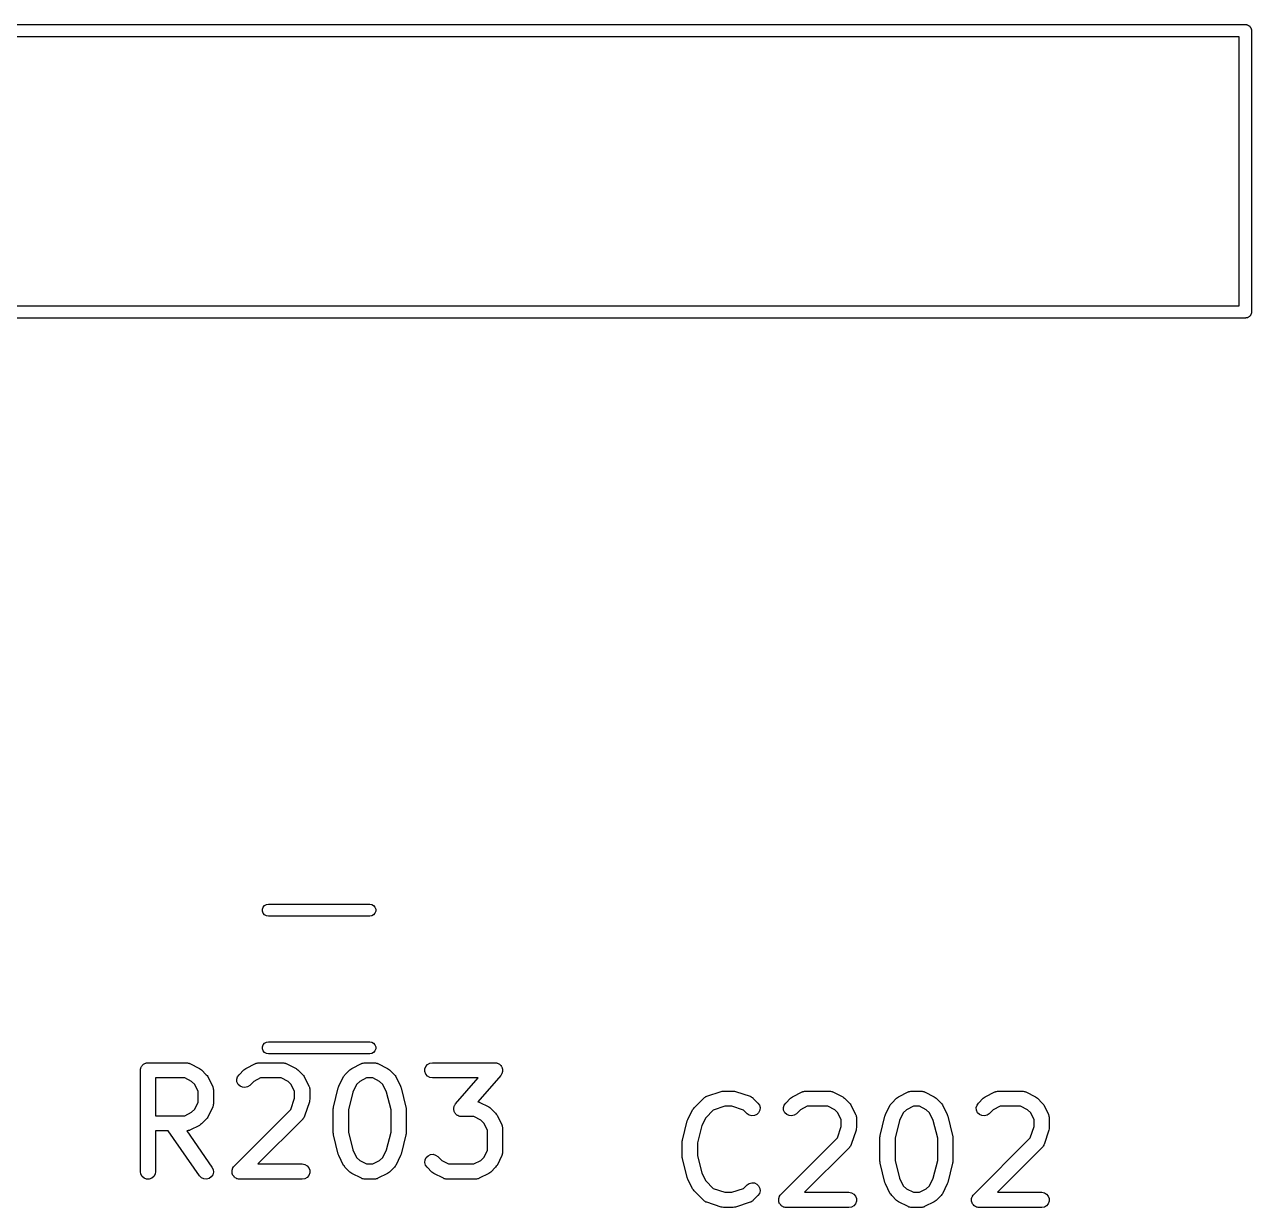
# Model space of a CAD drawing. Extents: x 142.1 to 238.7, y -137.2 to -60.7.
# Drawn here: x 196.87 to 208.99, y -105.35 to -93.66 of the extents above; entities that cross this region are included whole.
import ezdxf

# ---------------------------------------------------------------- set-up
doc = ezdxf.new("R2010")
doc.units = 0
doc.header["$MEASUREMENT"] = 0
doc.layers.add('BLACK', color=7, linetype='CONTINUOUS')

msp = doc.modelspace()

# ---------------------------------------------------------------- linework, layer by layer
at = {"layer": 'Black'}
for p, q in [((185.95, -93.66), (208.93, -93.66)), ((208.93, -93.66), (208.935, -93.6609)), ((208.935, -93.6609), (208.94, -93.6609)), ((208.94, -93.6609), (208.945, -93.6627)), ((208.945, -93.6627), (208.951, -93.6636)), ((208.951, -93.6636), (208.955, -93.6662)), ((208.955, -93.6662), (208.96, -93.668)), ((208.96, -93.668), (208.964, -93.6714)), ((208.964, -93.6714), (208.969, -93.674)), ((208.969, -93.674), (208.972, -93.6781)), ((208.972, -93.6781), (208.976, -93.6814)), ((208.976, -93.6814), (208.979, -93.686)), ((208.87, -93.78), (186.01, -93.78)), ((208.87, -96.44), (208.87, -93.78)), ((208.979, -93.686), (208.982, -93.69)), ((208.982, -93.69), (208.984, -93.6949)), ((208.984, -93.6949), (208.986, -93.6995)), ((208.986, -93.6995), (208.987, -93.7047)), ((208.987, -93.7047), (208.989, -93.7096)), ((208.989, -93.7096), (208.989, -93.7148)), ((208.989, -93.7148), (208.99, -93.72)), ((208.99, -93.72), (208.99, -96.5)), ((186.01, -96.44), (208.87, -96.44)), ((208.93, -96.56), (185.95, -96.56)), ((208.935, -96.5591), (208.93, -96.56)), ((208.94, -96.5591), (208.935, -96.5591)), ((208.945, -96.5573), (208.94, -96.5591)), ((208.951, -96.5564), (208.945, -96.5573)), ((208.955, -96.5538), (208.951, -96.5564)), ((208.96, -96.552), (208.955, -96.5538)), ((208.964, -96.5486), (208.96, -96.552)), ((208.969, -96.546), (208.964, -96.5486)), ((208.972, -96.5419), (208.969, -96.546)), ((208.976, -96.5386), (208.972, -96.5419)), ((208.979, -96.534), (208.976, -96.5386)), ((208.982, -96.53), (208.979, -96.534)), ((208.984, -96.5251), (208.982, -96.53)), ((208.986, -96.5205), (208.984, -96.5251)), ((208.987, -96.5153), (208.986, -96.5205)), ((208.989, -96.5104), (208.987, -96.5153)), ((208.99, -96.5), (208.989, -96.5052)), ((208.989, -96.5052), (208.989, -96.5104)), ((199.221, -102.4), (199.228, -102.38)), ((199.221, -102.42), (199.221, -102.4)), ((199.228, -102.38), (199.241, -102.364)), ((199.241, -102.364), (199.259, -102.354)), ((199.259, -102.354), (199.28, -102.35)), ((199.28, -102.35), (200.28, -102.35)), ((200.28, -102.35), (200.301, -102.354)), ((200.301, -102.354), (200.319, -102.364)), ((200.319, -102.364), (200.332, -102.38)), ((200.332, -102.38), (200.339, -102.4)), ((200.339, -102.4), (200.339, -102.42)), ((199.228, -102.44), (199.221, -102.42)), ((199.241, -102.456), (199.228, -102.44)), ((199.259, -102.466), (199.241, -102.456)), ((199.28, -102.47), (199.259, -102.466)), ((200.28, -102.47), (199.28, -102.47)), ((200.301, -102.466), (200.28, -102.47)), ((200.319, -102.456), (200.301, -102.466)), ((200.332, -102.44), (200.319, -102.456)), ((200.339, -102.42), (200.332, -102.44)), ((199.221, -103.76), (199.228, -103.74)), ((199.228, -103.74), (199.241, -103.724)), ((199.241, -103.724), (199.259, -103.714)), ((199.259, -103.714), (199.28, -103.71)), ((199.28, -103.71), (200.28, -103.71)), ((200.28, -103.71), (200.301, -103.714)), ((200.301, -103.714), (200.319, -103.724)), ((200.319, -103.724), (200.332, -103.74)), ((200.332, -103.74), (200.339, -103.76)), ((199.221, -103.78), (199.221, -103.76)), ((199.228, -103.8), (199.221, -103.78)), ((199.241, -103.816), (199.228, -103.8)), ((199.259, -103.826), (199.241, -103.816)), ((199.28, -103.83), (199.259, -103.826)), ((200.28, -103.83), (199.28, -103.83)), ((200.301, -103.826), (200.28, -103.83)), ((200.319, -103.816), (200.301, -103.826)), ((200.332, -103.8), (200.319, -103.816)), ((200.339, -103.78), (200.332, -103.8)), ((200.339, -103.76), (200.339, -103.78)), ((198.016, -103.979), (198.018, -103.973)), ((198.016, -103.986), (198.016, -103.979)), ((198.018, -103.973), (198.019, -103.967)), ((198.019, -103.967), (198.022, -103.961)), ((198.022, -103.961), (198.025, -103.955)), ((198.025, -103.955), (198.029, -103.95)), ((198.029, -103.95), (198.032, -103.944)), ((198.032, -103.944), (198.037, -103.94)), ((198.037, -103.94), (198.041, -103.935)), ((198.041, -103.935), (198.047, -103.932)), ((198.047, -103.932), (198.052, -103.927)), ((198.052, -103.927), (198.058, -103.925)), ((198.058, -103.925), (198.064, -103.922)), ((198.064, -103.922), (198.07, -103.921)), ((198.07, -103.921), (198.076, -103.919)), ((198.076, -103.919), (198.083, -103.919)), ((198.083, -103.919), (198.09, -103.917)), ((198.09, -103.917), (198.47, -103.917)), ((198.47, -103.917), (198.475, -103.918)), ((198.475, -103.918), (198.479, -103.918)), ((198.479, -103.918), (198.487, -103.92)), ((198.487, -103.92), (198.496, -103.922)), ((198.496, -103.922), (198.5, -103.924)), ((198.5, -103.924), (198.504, -103.925)), ((198.504, -103.925), (198.599, -103.973)), ((198.599, -103.973), (198.609, -103.98)), ((198.609, -103.98), (198.619, -103.987)), ((199.036, -103.987), (199.046, -103.98)), ((199.046, -103.98), (199.056, -103.973)), ((199.056, -103.973), (199.151, -103.925)), ((199.151, -103.925), (199.155, -103.924)), ((199.155, -103.924), (199.159, -103.922)), ((199.159, -103.922), (199.168, -103.92)), ((199.168, -103.92), (199.176, -103.918)), ((199.176, -103.918), (199.181, -103.918)), ((199.181, -103.918), (199.185, -103.917)), ((199.185, -103.917), (199.423, -103.917)), ((199.423, -103.917), (199.427, -103.918)), ((199.427, -103.918), (199.431, -103.918)), ((199.431, -103.918), (199.44, -103.92)), ((199.44, -103.92), (199.449, -103.922)), ((199.449, -103.922), (199.452, -103.924)), ((199.452, -103.924), (199.456, -103.925)), ((199.456, -103.925), (199.552, -103.973)), ((199.552, -103.973), (199.561, -103.98)), ((199.561, -103.98), (199.571, -103.987)), ((200.084, -103.987), (200.094, -103.98)), ((200.094, -103.98), (200.104, -103.973)), ((200.104, -103.973), (200.199, -103.925)), ((200.199, -103.925), (200.203, -103.924)), ((200.203, -103.924), (200.207, -103.922)), ((200.207, -103.922), (200.215, -103.92)), ((200.215, -103.92), (200.224, -103.918)), ((200.224, -103.918), (200.228, -103.918)), ((200.228, -103.918), (200.232, -103.917)), ((200.232, -103.917), (200.328, -103.917)), ((200.328, -103.917), (200.332, -103.918)), ((200.332, -103.918), (200.336, -103.918)), ((200.336, -103.918), (200.345, -103.92)), ((200.345, -103.92), (200.353, -103.922)), ((200.353, -103.922), (200.357, -103.924)), ((200.357, -103.924), (200.361, -103.925)), ((200.361, -103.925), (200.456, -103.973)), ((200.456, -103.973), (200.466, -103.98)), ((200.466, -103.98), (200.476, -103.987)), ((200.825, -103.979), (200.834, -103.955)), ((200.825, -104.005), (200.825, -103.979)), ((200.834, -103.955), (200.851, -103.935)), ((200.851, -103.935), (200.873, -103.922)), ((200.873, -103.922), (200.899, -103.917)), ((200.899, -103.917), (201.518, -103.917)), ((201.518, -103.917), (201.525, -103.919)), ((201.525, -103.919), (201.533, -103.919)), ((201.533, -103.919), (201.538, -103.921)), ((201.538, -103.921), (201.544, -103.922)), ((201.544, -103.922), (201.55, -103.926)), ((201.55, -103.926), (201.557, -103.928)), ((201.557, -103.928), (201.561, -103.932)), ((201.561, -103.932), (201.566, -103.935)), ((201.566, -103.935), (201.571, -103.941)), ((201.571, -103.941), (201.577, -103.945)), ((201.577, -103.945), (201.579, -103.95)), ((201.579, -103.95), (201.583, -103.955)), ((201.583, -103.955), (201.586, -103.962)), ((201.586, -103.962), (201.589, -103.968)), ((201.589, -103.968), (201.59, -103.974)), ((201.59, -103.974), (201.592, -103.979)), ((201.592, -103.979), (201.592, -103.987)), ((198.015, -103.992), (198.016, -103.986)), ((198.015, -104.992), (198.015, -103.992)), ((198.165, -104.067), (198.165, -104.441)), ((198.453, -104.067), (198.165, -104.067)), ((198.521, -104.102), (198.453, -104.067)), ((198.552, -104.132), (198.521, -104.102)), ((198.619, -103.987), (198.666, -104.035)), ((198.666, -104.035), (198.673, -104.044)), ((198.673, -104.044), (198.68, -104.054)), ((198.68, -104.054), (198.728, -104.149)), ((198.967, -104.081), (198.974, -104.056)), ((198.969, -104.107), (198.967, -104.081)), ((198.974, -104.056), (198.989, -104.035)), ((198.989, -104.035), (199.036, -103.987)), ((199.134, -104.102), (199.095, -104.141)), ((199.202, -104.067), (199.134, -104.102)), ((199.405, -104.067), (199.202, -104.067)), ((199.474, -104.102), (199.405, -104.067)), ((199.504, -104.132), (199.474, -104.102)), ((199.571, -103.987), (199.619, -104.035)), ((199.619, -104.035), (199.626, -104.044)), ((199.626, -104.044), (199.633, -104.054)), ((199.633, -104.054), (199.68, -104.149)), ((199.975, -104.149), (200.022, -104.054)), ((200.022, -104.054), (200.03, -104.044)), ((200.03, -104.044), (200.036, -104.035)), ((200.036, -104.035), (200.084, -103.987)), ((200.182, -104.102), (200.151, -104.132)), ((200.25, -104.067), (200.182, -104.102)), ((200.31, -104.067), (200.25, -104.067)), ((200.378, -104.102), (200.31, -104.067)), ((200.409, -104.132), (200.378, -104.102)), ((200.476, -103.987), (200.524, -104.035)), ((200.524, -104.035), (200.53, -104.044)), ((200.53, -104.044), (200.538, -104.054)), ((200.538, -104.054), (200.585, -104.149)), ((200.834, -104.03), (200.825, -104.005)), ((200.851, -104.05), (200.834, -104.03)), ((200.873, -104.063), (200.851, -104.05)), ((200.899, -104.067), (200.873, -104.063)), ((201.353, -104.067), (200.899, -104.067)), ((201.128, -104.324), (201.353, -104.067)), ((201.575, -104.042), (201.347, -104.302)), ((201.578, -104.035), (201.575, -104.042)), ((201.583, -104.03), (201.578, -104.035)), ((201.585, -104.024), (201.583, -104.03)), ((201.588, -104.019), (201.585, -104.024)), ((201.589, -104.012), (201.588, -104.019)), ((201.592, -104.005), (201.589, -104.012)), ((201.592, -103.987), (201.593, -103.994)), ((201.593, -103.994), (201.592, -104)), ((201.592, -104), (201.592, -104.005)), ((198.586, -104.201), (198.552, -104.132)), ((198.586, -104.308), (198.586, -104.201)), ((198.728, -104.149), (198.729, -104.153)), ((198.729, -104.153), (198.731, -104.157)), ((198.731, -104.157), (198.733, -104.166)), ((198.733, -104.166), (198.735, -104.174)), ((198.735, -104.174), (198.735, -104.179)), ((198.735, -104.179), (198.736, -104.183)), ((198.736, -104.183), (198.736, -104.326)), ((198.98, -104.131), (198.969, -104.107)), ((198.999, -104.149), (198.98, -104.131)), ((199.022, -104.16), (198.999, -104.149)), ((199.048, -104.162), (199.022, -104.16)), ((199.074, -104.156), (199.048, -104.162)), ((199.095, -104.141), (199.074, -104.156)), ((199.538, -104.201), (199.504, -104.132)), ((199.538, -104.266), (199.538, -104.201)), ((199.68, -104.149), (199.682, -104.153)), ((199.682, -104.153), (199.684, -104.157)), ((199.684, -104.157), (199.685, -104.166)), ((199.685, -104.166), (199.688, -104.174)), ((199.688, -104.174), (199.688, -104.179)), ((199.688, -104.179), (199.688, -104.183)), ((199.688, -104.183), (199.688, -104.278)), ((199.922, -104.355), (199.969, -104.165)), ((199.969, -104.165), (199.972, -104.157)), ((199.972, -104.157), (199.975, -104.149)), ((200.113, -104.209), (200.069, -104.383)), ((200.151, -104.132), (200.113, -104.209)), ((200.447, -104.209), (200.409, -104.132)), ((200.491, -104.383), (200.447, -104.209)), ((200.585, -104.149), (200.588, -104.157)), ((200.588, -104.157), (200.591, -104.165)), ((200.591, -104.165), (200.638, -104.355)), ((203.609, -104.249), (203.752, -104.201)), ((203.752, -104.201), (203.763, -104.199)), ((203.763, -104.199), (203.775, -104.197)), ((203.775, -104.197), (203.87, -104.197)), ((203.87, -104.197), (203.882, -104.199)), ((203.882, -104.199), (203.894, -104.201)), ((203.894, -104.201), (204.037, -104.249)), ((204.456, -104.253), (204.551, -104.205)), ((204.551, -104.205), (204.555, -104.204)), ((204.555, -104.204), (204.559, -104.202)), ((204.559, -104.202), (204.568, -104.2)), ((204.568, -104.2), (204.576, -104.198)), ((204.576, -104.198), (204.581, -104.198)), ((204.581, -104.198), (204.585, -104.197)), ((204.585, -104.197), (204.823, -104.197)), ((204.823, -104.197), (204.827, -104.198)), ((204.827, -104.198), (204.831, -104.198)), ((204.831, -104.198), (204.84, -104.2)), ((204.84, -104.2), (204.849, -104.202)), ((204.849, -104.202), (204.852, -104.204)), ((204.852, -104.204), (204.856, -104.205)), ((204.856, -104.205), (204.952, -104.253)), ((205.504, -104.253), (205.599, -104.205)), ((205.599, -104.205), (205.603, -104.204)), ((205.603, -104.204), (205.607, -104.202)), ((205.607, -104.202), (205.615, -104.2)), ((205.615, -104.2), (205.624, -104.198)), ((205.624, -104.198), (205.628, -104.198)), ((205.628, -104.198), (205.632, -104.197)), ((205.632, -104.197), (205.728, -104.197)), ((205.728, -104.197), (205.732, -104.198)), ((205.732, -104.198), (205.736, -104.198)), ((205.736, -104.198), (205.745, -104.2)), ((205.745, -104.2), (205.753, -104.202)), ((205.753, -104.202), (205.757, -104.204)), ((205.757, -104.204), (205.761, -104.205)), ((205.761, -104.205), (205.856, -104.253)), ((206.361, -104.253), (206.456, -104.205)), ((206.456, -104.205), (206.46, -104.204)), ((206.46, -104.204), (206.464, -104.202)), ((206.464, -104.202), (206.473, -104.2)), ((206.473, -104.2), (206.481, -104.198)), ((206.481, -104.198), (206.485, -104.198)), ((206.485, -104.198), (206.49, -104.197)), ((206.49, -104.197), (206.728, -104.197)), ((206.728, -104.197), (206.732, -104.198)), ((206.732, -104.198), (206.736, -104.198)), ((206.736, -104.198), (206.745, -104.2)), ((206.745, -104.2), (206.753, -104.202)), ((206.753, -104.202), (206.757, -104.204)), ((206.757, -104.204), (206.761, -104.205)), ((206.761, -104.205), (206.856, -104.253)), ((198.552, -104.377), (198.586, -104.308)), ((198.733, -104.343), (198.731, -104.351)), ((198.735, -104.334), (198.733, -104.343)), ((198.736, -104.326), (198.735, -104.33)), ((198.735, -104.33), (198.735, -104.334)), ((199.5, -104.38), (199.538, -104.266)), ((199.684, -104.302), (199.637, -104.445)), ((199.686, -104.29), (199.684, -104.302)), ((199.688, -104.278), (199.686, -104.29)), ((201.113, -104.353), (201.115, -104.346)), ((201.115, -104.346), (201.118, -104.341)), ((201.118, -104.341), (201.12, -104.336)), ((201.12, -104.336), (201.125, -104.33)), ((201.125, -104.33), (201.128, -104.324)), ((201.347, -104.302), (201.353, -104.303)), ((201.353, -104.303), (201.357, -104.305)), ((201.357, -104.305), (201.361, -104.306)), ((201.361, -104.306), (201.456, -104.354)), ((203.484, -104.362), (203.579, -104.267)), ((203.579, -104.267), (203.583, -104.264)), ((203.583, -104.264), (203.586, -104.261)), ((203.586, -104.261), (203.593, -104.257)), ((203.593, -104.257), (203.601, -104.252)), ((203.601, -104.252), (203.605, -104.251)), ((203.605, -104.251), (203.609, -104.249)), ((203.787, -104.347), (203.673, -104.386)), ((203.858, -104.347), (203.787, -104.347)), ((203.973, -104.386), (203.858, -104.347)), ((204.037, -104.249), (204.041, -104.251)), ((204.041, -104.251), (204.045, -104.252)), ((204.045, -104.252), (204.052, -104.257)), ((204.052, -104.257), (204.06, -104.261)), ((204.06, -104.261), (204.063, -104.264)), ((204.063, -104.264), (204.066, -104.267)), ((204.066, -104.267), (204.114, -104.315)), ((204.114, -104.315), (204.129, -104.336)), ((204.129, -104.336), (204.136, -104.361)), ((204.367, -104.361), (204.374, -104.336)), ((204.374, -104.336), (204.389, -104.315)), ((204.389, -104.315), (204.436, -104.267)), ((204.436, -104.267), (204.446, -104.26)), ((204.446, -104.26), (204.456, -104.253)), ((204.602, -104.347), (204.534, -104.382)), ((204.805, -104.347), (204.602, -104.347)), ((204.874, -104.382), (204.805, -104.347)), ((204.952, -104.253), (204.961, -104.26)), ((204.961, -104.26), (204.971, -104.267)), ((204.971, -104.267), (205.019, -104.315)), ((205.019, -104.315), (205.026, -104.324)), ((205.026, -104.324), (205.033, -104.334)), ((205.033, -104.334), (205.08, -104.429)), ((205.375, -104.429), (205.422, -104.334)), ((205.422, -104.334), (205.43, -104.324)), ((205.43, -104.324), (205.436, -104.315)), ((205.436, -104.315), (205.484, -104.267)), ((205.484, -104.267), (205.494, -104.26)), ((205.494, -104.26), (205.504, -104.253)), ((205.65, -104.347), (205.582, -104.382)), ((205.71, -104.347), (205.65, -104.347)), ((205.778, -104.382), (205.71, -104.347)), ((205.856, -104.253), (205.866, -104.26)), ((205.866, -104.26), (205.876, -104.267)), ((205.876, -104.267), (205.924, -104.315)), ((205.924, -104.315), (205.93, -104.324)), ((205.93, -104.324), (205.938, -104.334)), ((205.938, -104.334), (205.985, -104.429)), ((206.272, -104.361), (206.279, -104.336)), ((206.279, -104.336), (206.294, -104.315)), ((206.294, -104.315), (206.341, -104.267)), ((206.341, -104.267), (206.351, -104.26)), ((206.351, -104.26), (206.361, -104.253)), ((206.507, -104.347), (206.439, -104.382)), ((206.71, -104.347), (206.507, -104.347)), ((206.778, -104.382), (206.71, -104.347)), ((206.856, -104.253), (206.866, -104.26)), ((206.866, -104.26), (206.876, -104.267)), ((206.876, -104.267), (206.924, -104.315)), ((206.924, -104.315), (206.93, -104.324)), ((206.93, -104.324), (206.938, -104.334)), ((206.938, -104.334), (206.985, -104.429)), ((198.165, -104.441), (198.453, -104.441)), ((198.453, -104.441), (198.521, -104.407)), ((198.521, -104.407), (198.552, -104.377)), ((198.673, -104.464), (198.666, -104.474)), ((198.68, -104.454), (198.673, -104.464)), ((198.728, -104.359), (198.68, -104.454)), ((198.729, -104.355), (198.728, -104.359)), ((198.731, -104.351), (198.729, -104.355)), ((198.941, -104.939), (199.5, -104.38)), ((199.621, -104.47), (199.619, -104.474)), ((199.624, -104.468), (199.621, -104.47)), ((199.629, -104.46), (199.624, -104.468)), ((199.634, -104.453), (199.629, -104.46)), ((199.635, -104.448), (199.634, -104.453)), ((199.637, -104.445), (199.635, -104.448)), ((199.919, -104.373), (199.921, -104.364)), ((199.919, -104.611), (199.919, -104.373)), ((199.921, -104.364), (199.922, -104.355)), ((200.069, -104.383), (200.069, -104.602)), ((200.491, -104.602), (200.491, -104.383)), ((200.638, -104.355), (200.639, -104.364)), ((200.639, -104.364), (200.641, -104.373)), ((200.641, -104.373), (200.641, -104.611)), ((201.11, -104.372), (201.111, -104.366)), ((201.111, -104.379), (201.11, -104.372)), ((201.111, -104.36), (201.113, -104.353)), ((201.111, -104.366), (201.111, -104.36)), ((201.111, -104.386), (201.111, -104.379)), ((201.113, -104.392), (201.111, -104.386)), ((201.114, -104.398), (201.113, -104.392)), ((201.117, -104.404), (201.114, -104.398)), ((201.12, -104.411), (201.117, -104.404)), ((201.124, -104.415), (201.12, -104.411)), ((201.126, -104.42), (201.124, -104.415)), ((201.132, -104.425), (201.126, -104.42)), ((201.137, -104.431), (201.132, -104.425)), ((201.142, -104.434), (201.137, -104.431)), ((201.146, -104.437), (201.142, -104.434)), ((201.153, -104.44), (201.146, -104.437)), ((201.159, -104.444), (201.153, -104.44)), ((201.165, -104.445), (201.159, -104.444)), ((201.17, -104.447), (201.165, -104.445)), ((201.178, -104.447), (201.17, -104.447)), ((201.185, -104.448), (201.178, -104.447)), ((201.31, -104.448), (201.185, -104.448)), ((201.378, -104.483), (201.31, -104.448)), ((201.456, -104.354), (201.466, -104.361)), ((201.466, -104.361), (201.476, -104.368)), ((201.476, -104.368), (201.524, -104.416)), ((201.524, -104.416), (201.53, -104.425)), ((201.53, -104.425), (201.538, -104.435)), ((201.538, -104.435), (201.585, -104.53)), ((203.422, -104.477), (203.47, -104.382)), ((203.47, -104.382), (203.477, -104.372)), ((203.477, -104.372), (203.484, -104.362)), ((203.599, -104.46), (203.56, -104.537)), ((203.673, -104.386), (203.599, -104.46)), ((204.008, -104.421), (203.973, -104.386)), ((204.029, -104.436), (204.008, -104.421)), ((204.054, -104.442), (204.029, -104.436)), ((204.08, -104.44), (204.054, -104.442)), ((204.104, -104.429), (204.08, -104.44)), ((204.122, -104.411), (204.104, -104.429)), ((204.133, -104.387), (204.122, -104.411)), ((204.136, -104.361), (204.133, -104.387)), ((204.369, -104.387), (204.367, -104.361)), ((204.38, -104.411), (204.369, -104.387)), ((204.399, -104.429), (204.38, -104.411)), ((204.422, -104.44), (204.399, -104.429)), ((204.448, -104.442), (204.422, -104.44)), ((204.474, -104.436), (204.448, -104.442)), ((204.495, -104.421), (204.474, -104.436)), ((204.534, -104.382), (204.495, -104.421)), ((204.904, -104.412), (204.874, -104.382)), ((204.938, -104.481), (204.904, -104.412)), ((205.08, -104.429), (205.082, -104.433)), ((205.082, -104.433), (205.084, -104.437)), ((205.084, -104.437), (205.085, -104.446)), ((205.085, -104.446), (205.088, -104.454)), ((205.088, -104.454), (205.088, -104.459)), ((205.088, -104.459), (205.088, -104.463)), ((205.088, -104.463), (205.088, -104.558)), ((205.322, -104.635), (205.369, -104.445)), ((205.369, -104.445), (205.372, -104.437)), ((205.372, -104.437), (205.375, -104.429)), ((205.551, -104.412), (205.513, -104.489)), ((205.582, -104.382), (205.551, -104.412)), ((205.809, -104.412), (205.778, -104.382)), ((205.847, -104.489), (205.809, -104.412)), ((205.985, -104.429), (205.988, -104.437)), ((205.988, -104.437), (205.991, -104.445)), ((205.991, -104.445), (206.038, -104.635)), ((206.274, -104.387), (206.272, -104.361)), ((206.285, -104.411), (206.274, -104.387)), ((206.304, -104.429), (206.285, -104.411)), ((206.327, -104.44), (206.304, -104.429)), ((206.353, -104.442), (206.327, -104.44)), ((206.378, -104.436), (206.353, -104.442)), ((206.4, -104.421), (206.378, -104.436)), ((206.439, -104.382), (206.4, -104.421)), ((206.809, -104.412), (206.778, -104.382)), ((206.843, -104.481), (206.809, -104.412)), ((206.985, -104.429), (206.986, -104.433)), ((206.986, -104.433), (206.989, -104.437)), ((206.989, -104.437), (206.99, -104.446)), ((206.99, -104.446), (206.993, -104.454)), ((206.993, -104.454), (206.992, -104.459)), ((206.992, -104.459), (206.993, -104.463)), ((206.993, -104.463), (206.993, -104.558)), ((198.289, -104.591), (198.165, -104.591)), ((198.165, -104.591), (198.165, -104.992)), ((198.6, -105.035), (198.289, -104.591)), ((198.475, -104.59), (198.472, -104.591)), ((198.472, -104.591), (198.722, -104.949)), ((198.479, -104.591), (198.475, -104.59)), ((198.487, -104.588), (198.479, -104.591)), ((198.496, -104.587), (198.487, -104.588)), ((198.5, -104.585), (198.496, -104.587)), ((198.504, -104.583), (198.5, -104.585)), ((198.599, -104.536), (198.504, -104.583)), ((198.609, -104.528), (198.599, -104.536)), ((198.619, -104.522), (198.609, -104.528)), ((198.666, -104.474), (198.619, -104.522)), ((199.619, -104.474), (199.175, -104.917)), ((201.409, -104.513), (201.378, -104.483)), ((201.443, -104.582), (201.409, -104.513)), ((201.443, -104.784), (201.443, -104.582)), ((201.585, -104.53), (201.586, -104.534)), ((201.586, -104.534), (201.589, -104.538)), ((201.589, -104.538), (201.59, -104.547)), ((201.59, -104.547), (201.593, -104.555)), ((201.593, -104.555), (201.592, -104.56)), ((201.592, -104.56), (201.593, -104.564)), ((201.593, -104.564), (201.593, -104.802)), ((203.369, -104.683), (203.417, -104.492)), ((203.417, -104.492), (203.42, -104.485)), ((203.42, -104.485), (203.422, -104.477)), ((203.56, -104.537), (203.517, -104.71)), ((204.9, -104.66), (204.938, -104.546)), ((204.938, -104.546), (204.938, -104.481)), ((205.084, -104.582), (205.037, -104.725)), ((205.086, -104.57), (205.084, -104.582)), ((205.088, -104.558), (205.086, -104.57)), ((205.513, -104.489), (205.469, -104.663)), ((205.891, -104.663), (205.847, -104.489)), ((206.805, -104.66), (206.843, -104.546)), ((206.843, -104.546), (206.843, -104.481)), ((206.989, -104.582), (206.942, -104.725)), ((206.991, -104.57), (206.989, -104.582)), ((206.993, -104.558), (206.991, -104.57)), ((199.921, -104.62), (199.919, -104.611)), ((199.922, -104.63), (199.921, -104.62)), ((199.969, -104.82), (199.922, -104.63)), ((200.069, -104.602), (200.113, -104.776)), ((200.447, -104.776), (200.491, -104.602)), ((200.638, -104.63), (200.591, -104.82)), ((200.639, -104.62), (200.638, -104.63)), ((200.641, -104.611), (200.639, -104.62)), ((203.367, -104.701), (203.368, -104.692)), ((203.367, -104.844), (203.367, -104.701)), ((203.368, -104.692), (203.369, -104.683)), ((203.517, -104.71), (203.517, -104.835)), ((204.341, -105.219), (204.9, -104.66)), ((205.319, -104.653), (205.321, -104.644)), ((205.319, -104.891), (205.319, -104.653)), ((205.321, -104.644), (205.322, -104.635)), ((205.469, -104.663), (205.469, -104.882)), ((205.891, -104.882), (205.891, -104.663)), ((206.038, -104.635), (206.039, -104.644)), ((206.039, -104.644), (206.041, -104.653)), ((206.041, -104.653), (206.041, -104.891)), ((206.246, -105.219), (206.805, -104.66)), ((199.972, -104.828), (199.969, -104.82)), ((199.975, -104.835), (199.972, -104.828)), ((200.113, -104.776), (200.151, -104.853)), ((200.409, -104.853), (200.447, -104.776)), ((200.588, -104.828), (200.585, -104.835)), ((200.591, -104.82), (200.588, -104.828)), ((200.856, -104.836), (200.88, -104.825)), ((200.88, -104.825), (200.906, -104.822)), ((200.906, -104.822), (200.931, -104.829)), ((200.931, -104.829), (200.952, -104.844)), ((201.409, -104.853), (201.443, -104.784)), ((201.586, -104.831), (201.585, -104.835)), ((201.589, -104.828), (201.586, -104.831)), ((201.59, -104.819), (201.589, -104.828)), ((201.593, -104.81), (201.59, -104.819)), ((201.593, -104.802), (201.592, -104.806)), ((201.592, -104.806), (201.593, -104.81)), ((205.019, -104.754), (204.575, -105.197)), ((205.021, -104.75), (205.019, -104.754)), ((205.024, -104.748), (205.021, -104.75)), ((205.029, -104.74), (205.024, -104.748)), ((205.034, -104.733), (205.029, -104.74)), ((205.035, -104.728), (205.034, -104.733)), ((205.037, -104.725), (205.035, -104.728)), ((206.924, -104.754), (206.48, -105.197)), ((206.926, -104.75), (206.924, -104.754)), ((206.929, -104.748), (206.926, -104.75)), ((206.933, -104.74), (206.929, -104.748)), ((206.938, -104.733), (206.933, -104.74)), ((206.94, -104.728), (206.938, -104.733)), ((206.942, -104.725), (206.94, -104.728)), ((198.722, -104.949), (198.733, -104.973)), ((198.929, -104.955), (198.936, -104.947)), ((198.936, -104.947), (198.941, -104.939)), ((199.175, -104.917), (199.613, -104.917)), ((199.613, -104.917), (199.639, -104.922)), ((199.639, -104.922), (199.662, -104.935)), ((199.662, -104.935), (199.678, -104.955)), ((200.022, -104.931), (199.975, -104.835)), ((200.03, -104.94), (200.022, -104.931)), ((200.036, -104.95), (200.03, -104.94)), ((200.084, -104.998), (200.036, -104.95)), ((200.151, -104.853), (200.182, -104.883)), ((200.182, -104.883), (200.25, -104.917)), ((200.25, -104.917), (200.31, -104.917)), ((200.31, -104.917), (200.378, -104.883)), ((200.378, -104.883), (200.409, -104.853)), ((200.524, -104.95), (200.476, -104.998)), ((200.53, -104.94), (200.524, -104.95)), ((200.538, -104.931), (200.53, -104.94)), ((200.585, -104.835), (200.538, -104.931)), ((200.824, -104.904), (200.827, -104.878)), ((200.831, -104.929), (200.824, -104.904)), ((200.827, -104.878), (200.838, -104.854)), ((200.846, -104.95), (200.831, -104.929)), ((200.838, -104.854), (200.856, -104.836)), ((200.894, -104.998), (200.846, -104.95)), ((200.952, -104.844), (200.991, -104.883)), ((200.991, -104.883), (201.06, -104.917)), ((201.06, -104.917), (201.31, -104.917)), ((201.31, -104.917), (201.378, -104.883)), ((201.378, -104.883), (201.409, -104.853)), ((201.524, -104.95), (201.476, -104.998)), ((201.53, -104.94), (201.524, -104.95)), ((201.538, -104.931), (201.53, -104.94)), ((201.585, -104.835), (201.538, -104.931)), ((203.368, -104.853), (203.367, -104.844)), ((203.369, -104.862), (203.368, -104.853)), ((203.417, -105.052), (203.369, -104.862)), ((203.517, -104.835), (203.56, -105.008)), ((205.321, -104.9), (205.319, -104.891)), ((205.322, -104.91), (205.321, -104.9)), ((205.369, -105.1), (205.322, -104.91)), ((205.469, -104.882), (205.513, -105.056)), ((205.847, -105.056), (205.891, -104.882)), ((206.038, -104.91), (205.991, -105.1)), ((206.039, -104.9), (206.038, -104.91)), ((206.041, -104.891), (206.039, -104.9)), ((198.019, -105.018), (198.015, -104.992)), ((198.032, -105.041), (198.019, -105.018)), ((198.052, -105.057), (198.032, -105.041)), ((198.076, -105.066), (198.052, -105.057)), ((198.103, -105.066), (198.076, -105.066)), ((198.127, -105.057), (198.103, -105.066)), ((198.147, -105.041), (198.127, -105.057)), ((198.16, -105.018), (198.147, -105.041)), ((198.165, -104.992), (198.16, -105.018)), ((198.618, -105.054), (198.6, -105.035)), ((198.642, -105.065), (198.618, -105.054)), ((198.667, -105.067), (198.642, -105.065)), ((198.693, -105.06), (198.667, -105.067)), ((198.714, -105.045), (198.693, -105.06)), ((198.729, -105.024), (198.714, -105.045)), ((198.736, -104.999), (198.729, -105.024)), ((198.733, -104.973), (198.736, -104.999)), ((198.92, -104.979), (198.924, -104.97)), ((198.92, -104.983), (198.92, -104.979)), ((198.92, -104.986), (198.92, -104.983)), ((198.92, -104.996), (198.92, -104.986)), ((198.92, -105.005), (198.92, -104.996)), ((198.922, -105.009), (198.92, -105.005)), ((198.922, -105.012), (198.922, -105.009)), ((198.926, -105.021), (198.922, -105.012)), ((198.924, -104.97), (198.926, -104.961)), ((198.926, -104.961), (198.928, -104.958)), ((198.929, -105.03), (198.926, -105.021)), ((198.928, -104.958), (198.929, -104.955)), ((198.931, -105.032), (198.929, -105.03)), ((198.933, -105.035), (198.931, -105.032)), ((198.94, -105.042), (198.933, -105.035)), ((198.946, -105.05), (198.94, -105.042)), ((198.949, -105.051), (198.946, -105.05)), ((198.951, -105.054), (198.949, -105.051)), ((198.96, -105.058), (198.951, -105.054)), ((198.969, -105.063), (198.96, -105.058)), ((198.972, -105.063), (198.969, -105.063)), ((198.975, -105.065), (198.972, -105.063)), ((198.985, -105.066), (198.975, -105.065)), ((198.994, -105.067), (198.985, -105.066)), ((199.613, -105.067), (198.994, -105.067)), ((199.639, -105.063), (199.613, -105.067)), ((199.662, -105.05), (199.639, -105.063)), ((199.678, -105.03), (199.662, -105.05)), ((199.678, -104.955), (199.687, -104.979)), ((199.687, -105.005), (199.678, -105.03)), ((199.687, -104.979), (199.687, -105.005)), ((200.094, -105.005), (200.084, -104.998)), ((200.104, -105.012), (200.094, -105.005)), ((200.199, -105.059), (200.104, -105.012)), ((200.203, -105.061), (200.199, -105.059)), ((200.207, -105.063), (200.203, -105.061)), ((200.215, -105.064), (200.207, -105.063)), ((200.224, -105.067), (200.215, -105.064)), ((200.228, -105.067), (200.224, -105.067)), ((200.232, -105.067), (200.228, -105.067)), ((200.328, -105.067), (200.232, -105.067)), ((200.332, -105.067), (200.328, -105.067)), ((200.336, -105.067), (200.332, -105.067)), ((200.345, -105.064), (200.336, -105.067)), ((200.353, -105.063), (200.345, -105.064)), ((200.357, -105.061), (200.353, -105.063)), ((200.361, -105.059), (200.357, -105.061)), ((200.456, -105.012), (200.361, -105.059)), ((200.466, -105.005), (200.456, -105.012)), ((200.476, -104.998), (200.466, -105.005)), ((200.903, -105.005), (200.894, -104.998)), ((200.913, -105.012), (200.903, -105.005)), ((201.008, -105.059), (200.913, -105.012)), ((201.013, -105.061), (201.008, -105.059)), ((201.016, -105.063), (201.013, -105.061)), ((201.025, -105.064), (201.016, -105.063)), ((201.033, -105.067), (201.025, -105.064)), ((201.038, -105.067), (201.033, -105.067)), ((201.042, -105.067), (201.038, -105.067)), ((201.328, -105.067), (201.042, -105.067)), ((201.332, -105.067), (201.328, -105.067)), ((201.336, -105.067), (201.332, -105.067)), ((201.345, -105.064), (201.336, -105.067)), ((201.353, -105.063), (201.345, -105.064)), ((201.357, -105.061), (201.353, -105.063)), ((201.361, -105.059), (201.357, -105.061)), ((201.456, -105.012), (201.361, -105.059)), ((201.466, -105.005), (201.456, -105.012)), ((201.476, -104.998), (201.466, -105.005)), ((203.42, -105.06), (203.417, -105.052)), ((203.422, -105.068), (203.42, -105.06)), ((203.47, -105.163), (203.422, -105.068)), ((203.56, -105.008), (203.599, -105.085)), ((205.513, -105.056), (205.551, -105.133)), ((205.809, -105.133), (205.847, -105.056)), ((203.477, -105.173), (203.47, -105.163)), ((203.484, -105.183), (203.477, -105.173)), ((203.579, -105.278), (203.484, -105.183)), ((203.599, -105.085), (203.673, -105.159)), ((203.673, -105.159), (203.787, -105.197)), ((203.787, -105.197), (203.858, -105.197)), ((203.858, -105.197), (203.973, -105.159)), ((203.973, -105.159), (204.008, -105.124)), ((204.008, -105.124), (204.029, -105.109)), ((204.029, -105.109), (204.054, -105.102)), ((204.054, -105.102), (204.08, -105.105)), ((204.08, -105.105), (204.104, -105.116)), ((204.104, -105.116), (204.122, -105.134)), ((204.122, -105.134), (204.133, -105.158)), ((204.136, -105.184), (204.129, -105.209)), ((204.133, -105.158), (204.136, -105.184)), ((204.575, -105.197), (205.013, -105.197)), ((205.013, -105.197), (205.039, -105.202)), ((205.372, -105.108), (205.369, -105.1)), ((205.375, -105.115), (205.372, -105.108)), ((205.422, -105.211), (205.375, -105.115)), ((205.551, -105.133), (205.582, -105.163)), ((205.582, -105.163), (205.65, -105.197)), ((205.65, -105.197), (205.71, -105.197)), ((205.71, -105.197), (205.778, -105.163)), ((205.778, -105.163), (205.809, -105.133)), ((205.985, -105.115), (205.938, -105.211)), ((205.988, -105.108), (205.985, -105.115)), ((205.991, -105.1), (205.988, -105.108)), ((206.48, -105.197), (206.918, -105.197)), ((206.918, -105.197), (206.944, -105.202)), ((203.583, -105.28), (203.579, -105.278)), ((203.586, -105.284), (203.583, -105.28)), ((203.593, -105.288), (203.586, -105.284)), ((203.601, -105.293), (203.593, -105.288)), ((203.605, -105.294), (203.601, -105.293)), ((203.609, -105.296), (203.605, -105.294)), ((203.752, -105.344), (203.609, -105.296)), ((204.037, -105.296), (203.894, -105.344)), ((204.041, -105.294), (204.037, -105.296)), ((204.045, -105.293), (204.041, -105.294)), ((204.052, -105.288), (204.045, -105.293)), ((204.06, -105.284), (204.052, -105.288)), ((204.063, -105.28), (204.06, -105.284)), ((204.066, -105.278), (204.063, -105.28)), ((204.114, -105.23), (204.066, -105.278)), ((204.129, -105.209), (204.114, -105.23)), ((204.32, -105.259), (204.324, -105.25)), ((204.32, -105.263), (204.32, -105.259)), ((204.32, -105.266), (204.32, -105.263)), ((204.32, -105.276), (204.32, -105.266)), ((204.32, -105.285), (204.32, -105.276)), ((204.322, -105.289), (204.32, -105.285)), ((204.322, -105.292), (204.322, -105.289)), ((204.326, -105.301), (204.322, -105.292)), ((204.324, -105.25), (204.326, -105.241)), ((204.326, -105.241), (204.328, -105.238)), ((204.329, -105.31), (204.326, -105.301)), ((204.328, -105.238), (204.329, -105.235)), ((204.329, -105.235), (204.336, -105.227)), ((204.331, -105.312), (204.329, -105.31)), ((204.333, -105.315), (204.331, -105.312)), ((204.34, -105.322), (204.333, -105.315)), ((204.336, -105.227), (204.341, -105.219)), ((205.039, -105.202), (205.062, -105.215)), ((205.062, -105.215), (205.078, -105.235)), ((205.078, -105.31), (205.062, -105.33)), ((205.078, -105.235), (205.087, -105.259)), ((205.087, -105.285), (205.078, -105.31)), ((205.087, -105.259), (205.087, -105.285)), ((205.43, -105.22), (205.422, -105.211)), ((205.436, -105.23), (205.43, -105.22)), ((205.484, -105.278), (205.436, -105.23)), ((205.494, -105.285), (205.484, -105.278)), ((205.504, -105.292), (205.494, -105.285)), ((205.599, -105.339), (205.504, -105.292)), ((205.856, -105.292), (205.761, -105.339)), ((205.866, -105.285), (205.856, -105.292)), ((205.876, -105.278), (205.866, -105.285)), ((205.924, -105.23), (205.876, -105.278)), ((205.93, -105.22), (205.924, -105.23)), ((205.938, -105.211), (205.93, -105.22)), ((206.224, -105.266), (206.225, -105.263)), ((206.225, -105.276), (206.224, -105.266)), ((206.225, -105.259), (206.229, -105.25)), ((206.225, -105.263), (206.225, -105.259)), ((206.225, -105.285), (206.225, -105.276)), ((206.226, -105.289), (206.225, -105.285)), ((206.227, -105.292), (206.226, -105.289)), ((206.231, -105.301), (206.227, -105.292)), ((206.229, -105.25), (206.231, -105.241)), ((206.231, -105.241), (206.233, -105.238)), ((206.234, -105.31), (206.231, -105.301)), ((206.233, -105.238), (206.234, -105.235)), ((206.234, -105.235), (206.24, -105.227)), ((206.236, -105.312), (206.234, -105.31)), ((206.238, -105.315), (206.236, -105.312)), ((206.245, -105.322), (206.238, -105.315)), ((206.24, -105.227), (206.246, -105.219)), ((206.944, -105.202), (206.966, -105.215)), ((206.966, -105.215), (206.983, -105.235)), ((206.983, -105.31), (206.966, -105.33)), ((206.983, -105.235), (206.992, -105.259)), ((206.992, -105.285), (206.983, -105.31)), ((206.992, -105.259), (206.992, -105.285)), ((203.763, -105.345), (203.752, -105.344)), ((203.775, -105.347), (203.763, -105.345)), ((203.87, -105.347), (203.775, -105.347)), ((203.882, -105.345), (203.87, -105.347)), ((203.894, -105.344), (203.882, -105.345)), ((204.346, -105.33), (204.34, -105.322)), ((204.349, -105.331), (204.346, -105.33)), ((204.351, -105.334), (204.349, -105.331)), ((204.36, -105.338), (204.351, -105.334)), ((204.369, -105.343), (204.36, -105.338)), ((204.372, -105.343), (204.369, -105.343)), ((204.375, -105.345), (204.372, -105.343)), ((204.385, -105.346), (204.375, -105.345)), ((204.394, -105.347), (204.385, -105.346)), ((205.013, -105.347), (204.394, -105.347)), ((205.039, -105.343), (205.013, -105.347)), ((205.062, -105.33), (205.039, -105.343)), ((205.603, -105.341), (205.599, -105.339)), ((205.607, -105.343), (205.603, -105.341)), ((205.615, -105.344), (205.607, -105.343)), ((205.624, -105.347), (205.615, -105.344)), ((205.628, -105.347), (205.624, -105.347)), ((205.632, -105.347), (205.628, -105.347)), ((205.728, -105.347), (205.632, -105.347)), ((205.732, -105.347), (205.728, -105.347)), ((205.736, -105.347), (205.732, -105.347)), ((205.745, -105.344), (205.736, -105.347)), ((205.753, -105.343), (205.745, -105.344)), ((205.757, -105.341), (205.753, -105.343)), ((205.761, -105.339), (205.757, -105.341)), ((206.251, -105.33), (206.245, -105.322)), ((206.254, -105.331), (206.251, -105.33)), ((206.256, -105.334), (206.254, -105.331)), ((206.265, -105.338), (206.256, -105.334)), ((206.273, -105.343), (206.265, -105.338)), ((206.277, -105.343), (206.273, -105.343)), ((206.28, -105.345), (206.277, -105.343)), ((206.289, -105.346), (206.28, -105.345)), ((206.299, -105.347), (206.289, -105.346)), ((206.918, -105.347), (206.299, -105.347)), ((206.944, -105.343), (206.918, -105.347)), ((206.966, -105.33), (206.944, -105.343))]:
    msp.add_line(p, q, dxfattribs=at)

doc.saveas('drawing.dxf')
